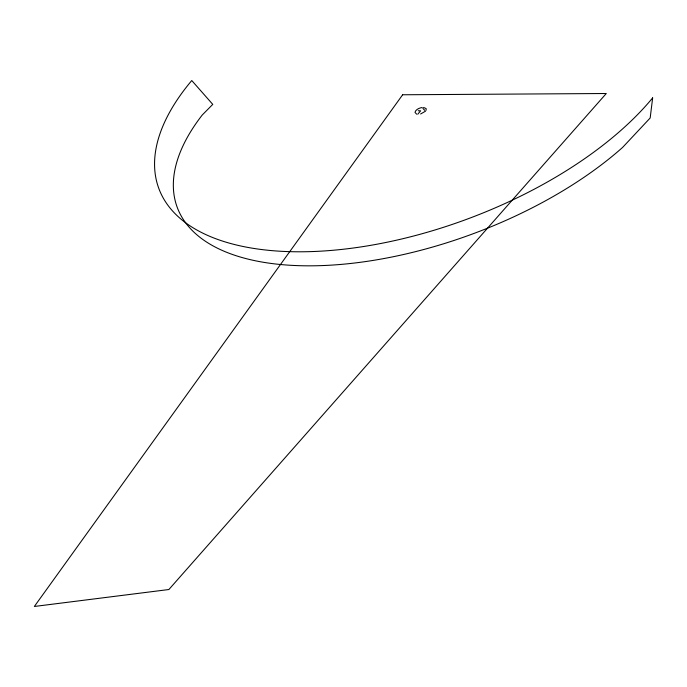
<?xml version="1.0" encoding="UTF-8"?>
<svg xmlns="http://www.w3.org/2000/svg" width="687" height="687" viewBox="0 0 687 687"><rect width="100%" height="100%" fill="white"/><g stroke="black" fill="none" stroke-linecap="round" stroke-linejoin="round"><path stroke-width="1.03" d="M426.129 110.272L426.138 108.58L423.553 107.438M417.756 114.222L420.65 110.839L418.211 110.736M425.545 111.157L420.607 113.99M422.874 108.34L424.764 110.384M422.187 107.498C419.379 108.022 415.772 109.285 414.991 112.359L416.64 114.179M652.65 97.88L650.177 117.984L622.628 147.396A268.437 127.782 -20.4 0 1 285.62 264.95A268.437 127.782 -20.4 0 1 202.218 115.038L212.764 104.381L191.759 80.534A280.365 136.807 -20.6 0 0 286.883 251.554A280.365 136.807 -20.6 0 0 652.65 97.88M402.642 94.772L34.35 606.466L168.873 589.523L606.278 93.509L402.642 94.772"/></g></svg>
